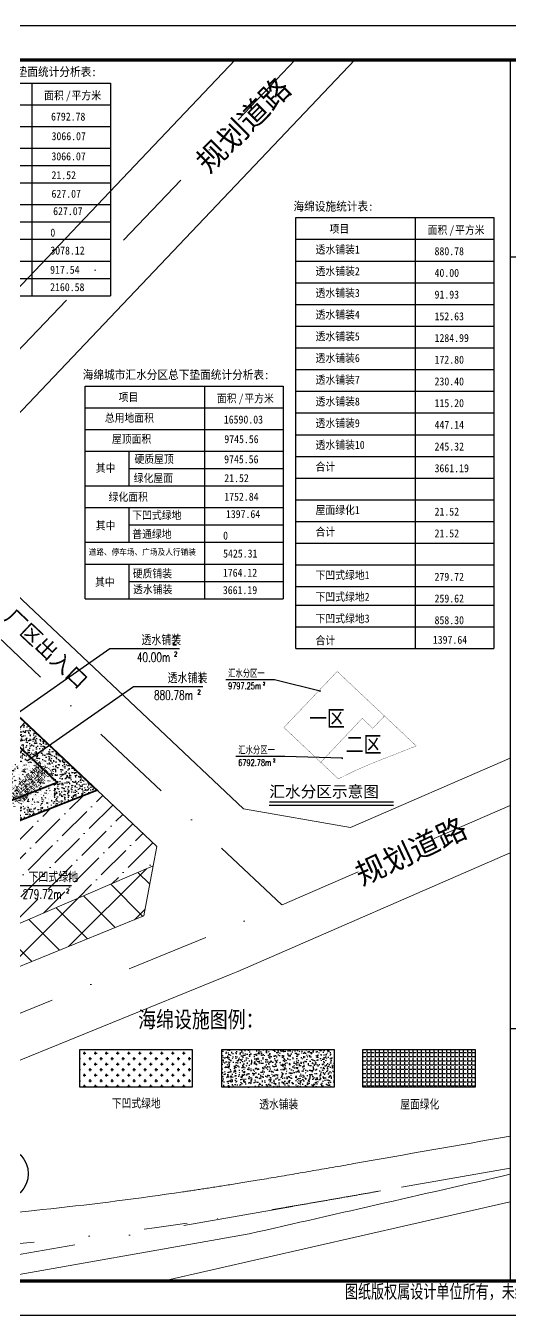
# Model space of a CAD drawing. Header units: millimetres. Extents: x 684779 to 686470, y 2544898 to 2545979.
# Drawn here: x 685450.1 to 685561.6, y 2545150.1 to 2545447.1 of the extents above; entities that cross this region are included whole.
import ezdxf

# ---------------------------------------------------------------- set-up
doc = ezdxf.new("R2010")
doc.units = ezdxf.units.MM
for name, pattern in [('DASHDOT', [25.4, 12.7, -6.35, 0, -6.35]), ('DASHED', [0.75, 0.5, -0.25]), ('DOTE', [2.42, 2, -0.2, 0.02, -0.2])]:
    doc.linetypes.add(name, pattern=pattern)
for name, color, linetype in [('--00海绵', 7, 'Continuous'), ('00用地界线', 1, 'Continuous'), ('14', 14, 'Continuous'), ('9', 9, 'Continuous'), ('DIM_LEAD', 3, 'Continuous'), ('DIM_SYMB', 3, 'Continuous'), ('PUB_DIM', 3, 'Continuous'), ('PUB_TEXT', 7, 'Continuous'), ('PUB_TITLE', 4, 'Continuous'), ('TWT_TEXT', 7, 'Continuous')]:
    doc.layers.add(name, color=color, linetype=linetype)
for name, color, linetype, lineweight in [('JT-道路中线', 7, 'DASHDOT', 5), ('JT-道路名称-BZ', 7, 'Continuous', 5), ('JT-道路红线', 7, 'Continuous', 5), ('YD-G1-TC', 90, 'Continuous', 5)]:
    doc.layers.add(name, color=color, linetype=linetype, lineweight=lineweight)
doc.layers.add('YD-E1-TC', color=141, linetype='Continuous', lineweight=5, true_color=0xb3ecff)
doc.styles.add('-宋体', font='', dxfattribs={"width": 0.8})
doc.styles.add('_TCH_DIM', font='SIMPLEX', dxfattribs={"bigfont": 'GBCBIG'})
doc.styles.add('HZTXT', font='romane.shx', dxfattribs={"width": 0.7, "bigfont": 'hztxt.shx'})
doc.styles.get("Standard").update_dxf_attribs({"font": ''})
doc.styles.add('天正', font='simplex8.shx', dxfattribs={"width": 0.8, "bigfont": 'hztxt.shx'})
doc.styles.add('宋体', font='')
doc.styles.add('黑体', font='')
doc.styles.get('-宋体').set_extended_font_data('SimSun')
doc.styles.get('Standard').set_extended_font_data('SimSun')
doc.styles.get('宋体').set_extended_font_data('SimSun')
doc.styles.get('黑体').set_extended_font_data('SimHei')

# ---------------------------------------------------------------- blocks, each defined once
blk = doc.blocks.new('图框')
at = {"layer": '14', "color": 14}
for p, q in [((97702, -27291), (97702, -111671)), ((97702, -27291), (97702, -111671)), ((121299, -40910), (97702, -40910)), ((97702, -94210), (121299, -94210))]:
    blk.add_line(p, q, dxfattribs=at)
at = {"layer": 'PUB_TITLE', "color": 14}
blk.add_lwpolyline([(-2490, -114031), (123660, -114031), (123660, -24931), (-2490, -24931)], close=True, dxfattribs=at)
at = {"layer": 'PUB_TITLE', "color": 14, "const_width": 236}
blk.add_lwpolyline([(3409, -111671), (121299, -111671), (121299, -27291), (3409, -27291)], close=True, dxfattribs=at)
at = {"layer": '14', "style": 'HZTXT', "width": 0.85}
blk.add_text('图纸版权属设计单位所有，未经许可，外人及外单位不得翻印复制作为其他工程之用。', height=1061.85, rotation=359.99972, dxfattribs=at).set_placement((86287, -112965))

msp = doc.modelspace()

# ---------------------------------------------------------------- hatches: boundary and pattern name
at = {"linetype": 'Continuous'}
h = msp.add_hatch(dxfattribs=at)
h.set_pattern_fill('AR-CONC', color=2, scale=1.2)
h.set_pattern_definition([(50, (0, 0), (2.186216028, -0.1912690265), [0.2286, -2.5146]), (355, (0, 0), (-0.4229139117, 2.2926797146), [0.18288, -2.01168]), (100.451, (0.1822, -0.016), (1.76331002, 2.1014002538), [0.19428, -2.13708]), (46.1842, (0, 0.6096), (3.2529484907, -0.5045079352), [0.3429, -3.7719]), (96.6356, (0.271, 0.5676), (2.8488508136, 2.9691066707), [0.29142, -3.20562]), (351.184, (0, 0.6096), (2.8488552698, 2.9691014143), [0.27432, -3.01752]), (21, (0.3048, 0.4572), (1.819378558, -1.2271862222), [0.2286, -2.5146]), (326, (0.3048, 0.4572), (0.7416243402, 2.2102555935), [0.18288, -2.01168]), (71.4514, (0.4564, 0.355), (2.5609978892, 0.9830742926), [0.19428, -2.13708]), (37.5, (0, 0), (0.037063239, 1.01466046648), [0, -1.987296, 0, -2.04216, 0, -2.0193]), (7.5, (0, 0), (0.80183595012, 1.2021668978), [0, -1.164336, 0, -1.941576, 0, -0.76962]), (327.5, (-0.6797, 0), (1.627087142, -0.0687449279), [0, -0.762, 0, -2.37744, 0, -3.15468]), (317.5, (-0.9845, 0), (1.7775501766, 0.3051178924), [0, -0.9906, 0, -1.578864, 0, -2.24028])])
h.paths.add_polyline_path([(685446.762, 2545283.378), (685449.884, 2545286.688), (685466.451, 2545271.064), (685448.139, 2545263.866), (685437.78, 2545273.855)])
h = msp.add_hatch(dxfattribs=at)
h.set_pattern_fill('CROSS', color=3, scale=0.8)
h.set_pattern_definition([(0, (138981.005, 493333.7241), (1.27, 1.27), [0.635, -1.905]), (90, (138981.3225, 493333.4066), (-1.27, 1.27), [0.635, -1.905])])
h.paths.add_polyline_path([(685462.468, 2545211.295), (685488.388, 2545211.295), (685488.388, 2545202.655), (685462.468, 2545202.655)])
h = msp.add_hatch(dxfattribs=at)
h.set_pattern_fill('AR-CONC', color=2, scale=1.2)
h.set_pattern_definition([(50, (126275.8088, 487242.6206), (2.186216028, -0.1912690265), [0.2286, -2.5146]), (355, (126275.8088, 487242.6206), (-0.4229139117, 2.2926797146), [0.18288, -2.01168]), (100.451, (126275.991, 487242.6047), (1.76331002, 2.1014002538), [0.19428, -2.13708]), (46.1842, (126275.8088, 487243.2302), (3.2529484907, -0.5045079352), [0.3429, -3.7719]), (96.6356, (126276.08, 487243.188), (2.8488508136, 2.9691066707), [0.29142, -3.20562]), (351.184, (126275.8088, 487243.2302), (2.84885527, 2.9691014143), [0.27432, -3.01752]), (21, (126276.1136, 487243.0778), (1.819378558, -1.2271862222), [0.2286, -2.5146]), (326, (126276.1136, 487243.0778), (0.7416243402, 2.2102555935), [0.18288, -2.01168]), (71.4514, (126276.2652, 487242.9755), (2.5609978892, 0.9830742926), [0.19428, -2.13708]), (37.5, (126275.8088, 487242.6206), (0.037063239, 1.01466046648), [0, -1.987296, 0, -2.04216, 0, -2.0193]), (7.5, (126275.8088, 487242.6206), (0.8018359501, 1.2021668978), [0, -1.164336, 0, -1.941576, 0, -0.76962]), (327.5, (126275.1291, 487242.6206), (1.627087142, -0.0687449279), [0, -0.762, 0, -2.37744, 0, -3.15468]), (317.5, (126274.8243, 487242.6206), (1.7775501766, 0.3051178924), [0, -0.9906, 0, -1.578864, 0, -2.24028])])
h.paths.add_polyline_path([(685495.148, 2545211.295), (685521.068, 2545211.295), (685521.068, 2545202.655), (685495.148, 2545202.655)])
at = {"layer": 'PUB_DIM', "linetype": 'Continuous'}
h = msp.add_hatch(dxfattribs=at)
h.set_pattern_fill('ANGLE', color=8, scale=0.27648)
h.set_pattern_definition([(0, (1.1794, -86.2918), (0, 0.9656064), [0.7022592, -0.2633472]), (90, (1.1794, -86.2918), (-0.9656064, 1e-16), [0.7022592, -0.2633472])])
h.paths.add_polyline_path([(685527.61, 2545211.295), (685553.53, 2545211.295), (685553.53, 2545202.655), (685527.61, 2545202.655)])
at = {"layer": 'YD-E1-TC'}
h = msp.add_hatch(dxfattribs=at)
h.set_pattern_fill('ANSI37', color=256, scale=2)
edge = h.paths.add_edge_path()
edge.add_line((685477.23, 2545242.095), (685479.384, 2545253.609))
edge.add_line((685479.384, 2545253.609), (685444.435, 2545238.559))
edge.add_line((685444.435, 2545238.559), (685287.94, 2545174.241))
edge.add_ellipse((685388.334, 2544161.955), major_axis=(-1017.253, 0), ratio=1, start_angle=273.801959, end_angle=275.663852, ccw=False)
edge.add_line((685320.882, 2545176.969), (685331.97, 2545181.525))
edge.add_ellipse((685365.439, 2545131.728), major_axis=(-60, 0), ratio=1, start_angle=292.17899, end_angle=303.90547, ccw=False)
edge.add_line((685342.789, 2545187.288), (685477.23, 2545242.095))
at = {"layer": 'YD-G1-TC'}
h = msp.add_hatch(dxfattribs=at)
h.set_pattern_fill('ANSI36', color=251, scale=2)
h.set_pattern_definition([(45, (0, 0), (1.6837980227, 6.1739260832), [7.9375, -1.5875, 0, -1.5875])])
h.paths.add_polyline_path([(685247.254, 2545183.537), (685247.254, 2545159.309), (685247.491, 2545159.342), (685248.083, 2545159.423), (685248.663, 2545159.502), (685249.243, 2545159.581), (685249.823, 2545159.659), (685250.403, 2545159.738), (685250.899, 2545159.805), (685251.395, 2545159.871), (685251.89, 2545159.938), (685252.386, 2545160.004), (685252.913, 2545160.075), (685253.44, 2545160.145), (685253.967, 2545160.215), (685254.495, 2545160.284), (685254.965, 2545160.347), (685256.108, 2545160.497), (685257.836, 2545160.722), (685259.33, 2545160.915), (685260.584, 2545161.075), (685261.793, 2545161.228), (685262.997, 2545161.379), (685264.236, 2545161.534), (685265.151, 2545161.647), (685265.68, 2545161.712), (685266.823, 2545161.851), (685268.155, 2545162.012), (685271.551, 2545162.414), (685274.886, 2545162.798), (685278.223, 2545163.171), (685281.561, 2545163.532), (685284.9, 2545163.882), (685288.24, 2545164.222), (685291.581, 2545164.55), (685294.923, 2545164.867), (685298.267, 2545165.172), (685301.611, 2545165.467), (685304.956, 2545165.75), (685308.303, 2545166.023), (685311.65, 2545166.284), (685314.996, 2545166.534), (685315.021, 2545166.536), (685315.046, 2545166.537), (685315.071, 2545166.539), (685315.096, 2545166.541), (685315.121, 2545166.543), (685315.146, 2545166.545), (685315.17, 2545166.547), (685315.195, 2545166.548), (685315.22, 2545166.55), (685315.245, 2545166.552), (685315.27, 2545166.554), (685315.295, 2545166.556), (685315.32, 2545166.557), (685315.345, 2545166.559), (685315.369, 2545166.561), (685315.394, 2545166.563), (685315.419, 2545166.565), (685315.444, 2545166.566), (685315.469, 2545166.568), (685315.494, 2545166.57), (685315.519, 2545166.572), (685315.544, 2545166.574), (685315.568, 2545166.575), (685315.593, 2545166.577), (685315.618, 2545166.579), (685315.643, 2545166.581), (685315.668, 2545166.583), (685315.693, 2545166.584), (685315.718, 2545166.586), (685315.743, 2545166.588), (685315.767, 2545166.59), (685315.792, 2545166.592), (685315.817, 2545166.593), (685315.842, 2545166.595), (685315.867, 2545166.597), (685315.892, 2545166.599), (685315.917, 2545166.601), (685315.942, 2545166.602), (685315.966, 2545166.604), (685315.991, 2545166.606), (685316.016, 2545166.608), (685316.041, 2545166.61), (685316.066, 2545166.611), (685316.091, 2545166.613), (685316.116, 2545166.615), (685316.141, 2545166.617), (685316.165, 2545166.619), (685316.19, 2545166.62), (685316.215, 2545166.622), (685316.24, 2545166.624), (685316.265, 2545166.626), (685316.29, 2545166.627), (685316.315, 2545166.629), (685316.34, 2545166.631), (685316.364, 2545166.633), (685316.389, 2545166.635), (685316.414, 2545166.636), (685316.439, 2545166.638), (685316.464, 2545166.64), (685316.489, 2545166.642), (685316.514, 2545166.643), (685316.539, 2545166.645), (685316.563, 2545166.647), (685316.588, 2545166.649), (685318.08, 2545168.566), (685318.264, 2545168.801), (685318.448, 2545169.035), (685318.634, 2545169.268), (685318.821, 2545169.5), (685319.009, 2545169.731), (685319.199, 2545169.962), (685319.389, 2545170.191), (685319.581, 2545170.419), (685319.774, 2545170.646), (685319.968, 2545170.873), (685320.163, 2545171.098), (685320.359, 2545171.323), (685320.556, 2545171.546), (685320.754, 2545171.769), (685320.954, 2545171.99), (685321.155, 2545172.211), (685321.356, 2545172.43), (685321.559, 2545172.649), (685321.763, 2545172.866), (685321.968, 2545173.083), (685322.174, 2545173.298), (685322.381, 2545173.512), (685322.589, 2545173.726), (685322.798, 2545173.938), (685323.008, 2545174.149), (685323.219, 2545174.36), (685323.432, 2545174.569), (685323.645, 2545174.777), (685323.86, 2545174.984), (685324.075, 2545175.19), (685324.291, 2545175.395), (685324.509, 2545175.599), (685324.727, 2545175.802), (685324.947, 2545176.004), (685325.167, 2545176.204), (685325.389, 2545176.404), (685325.611, 2545176.602), (685325.834, 2545176.799), (685326.059, 2545176.996), (685326.284, 2545177.191), (685326.511, 2545177.385), (685326.738, 2545177.578), (685326.966, 2545177.769), (685327.195, 2545177.96), (685327.425, 2545178.149), (685327.657, 2545178.337), (685327.889, 2545178.525), (685328.121, 2545178.711), (685328.355, 2545178.895), (685328.59, 2545179.079), (685328.826, 2545179.261), (685329.062, 2545179.443), (685329.3, 2545179.623), (685329.538, 2545179.802), (685329.778, 2545179.98), (685330.018, 2545180.156), (685330.259, 2545180.332), (685330.501, 2545180.506), (685330.743, 2545180.679), (685330.987, 2545180.85), (685331.231, 2545181.021), (685331.477, 2545181.19), (685331.723, 2545181.358), (685331.97, 2545181.525), (685320.882, 2545176.969), (685317.584, 2545176.744), (685314.287, 2545176.509), (685310.991, 2545176.263), (685307.695, 2545176.006), (685304.4, 2545175.739), (685301.106, 2545175.461), (685297.813, 2545175.172), (685294.521, 2545174.872), (685291.23, 2545174.562), (685287.94, 2545174.241), (685444.435, 2545238.559), (685479.384, 2545253.609), (685480.217, 2545258.059), (685466.457, 2545271.058), (685397.746, 2545244.043), (685373.841, 2545233.744), (685356.666, 2545225.205), (685354.394, 2545224.112), (685349.976, 2545222.001), (685345.588, 2545219.927), (685341.282, 2545217.927), (685337.112, 2545216.038), (685333.11, 2545214.281), (685329.219, 2545212.632), (685325.365, 2545211.051), (685321.47, 2545209.502), (685317.461, 2545207.946), (685313.261, 2545206.347), (685308.795, 2545204.665), (685277.018, 2545192.757), (685272.07, 2545190.905), (685267.629, 2545189.244), (685263.847, 2545187.833), (685260.883, 2545186.733)])

# ---------------------------------------------------------------- linework, layer by layer
at = {"layer": '--00海绵', "ltscale": 0.0001}
for p, q in [((685423.936, 2545433.94), (685469.522, 2545433.94)), ((685469.522, 2545433.94), (685469.522, 2545384.94)), ((685423.936, 2545428.94), (685469.522, 2545428.94)), ((685423.936, 2545423.94), (685469.522, 2545423.94)), ((685423.936, 2545418.94), (685469.522, 2545418.94)), ((685434.07, 2545414.94), (685469.522, 2545414.94)), ((685423.936, 2545410.94), (685469.522, 2545410.94)), ((685423.936, 2545405.94), (685469.522, 2545405.94)), ((685512.214, 2545402.941), (685557.8, 2545402.941)), ((685512.214, 2545303.656), (685512.214, 2545402.941)), ((685557.8, 2545402.941), (685557.8, 2545303.656)), ((685434.07, 2545401.94), (685469.522, 2545401.94)), ((685423.936, 2545397.94), (685469.522, 2545397.94)), ((685512.214, 2545397.941), (685557.8, 2545397.941)), ((685423.936, 2545392.94), (685469.522, 2545392.94)), ((685512.214, 2545392.941), (685557.8, 2545392.941)), ((685434.07, 2545388.94), (685469.522, 2545388.94)), ((685512.214, 2545387.941), (685557.8, 2545387.941)), ((685423.936, 2545384.94), (685469.522, 2545384.94)), ((685512.214, 2545382.941), (685557.8, 2545382.941)), ((685512.214, 2545377.941), (685557.8, 2545377.941)), ((685512.214, 2545372.941), (685557.8, 2545372.941)), ((685512.214, 2545367.941), (685557.8, 2545367.941)), ((685463.702, 2545364.156), (685509.289, 2545364.156)), ((685463.702, 2545315.156), (685463.702, 2545364.156)), ((685509.289, 2545364.156), (685509.289, 2545315.156)), ((685512.214, 2545362.941), (685557.8, 2545362.941)), ((685463.702, 2545359.156), (685509.289, 2545359.156)), ((685512.214, 2545357.941), (685557.8, 2545357.941)), ((685463.702, 2545354.156), (685509.289, 2545354.156)), ((685512.214, 2545352.941), (685557.8, 2545352.941)), ((685463.702, 2545349.156), (685509.289, 2545349.156)), ((685512.214, 2545347.941), (685557.8, 2545347.941)), ((685473.837, 2545345.156), (685509.289, 2545345.156)), ((685463.702, 2545341.156), (685509.289, 2545341.156)), ((685512.214, 2545342.941), (685557.8, 2545342.941)), ((685512.214, 2545337.941), (685557.8, 2545337.941)), ((685463.702, 2545336.156), (685509.289, 2545336.156)), ((685473.837, 2545332.156), (685509.289, 2545332.156)), ((685512.214, 2545332.941), (685557.8, 2545332.941)), ((685463.702, 2545328.156), (685509.289, 2545328.156)), ((685512.214, 2545327.941), (685557.8, 2545327.941)), ((685463.702, 2545323.156), (685509.289, 2545323.156)), ((685512.214, 2545322.941), (685557.8, 2545322.941)), ((685473.837, 2545319.156), (685509.289, 2545319.156)), ((685512.214, 2545317.941), (685557.8, 2545317.941)), ((685463.702, 2545315.156), (685509.289, 2545315.156)), ((685512.214, 2545313.656), (685557.8, 2545313.656)), ((685512.214, 2545308.656), (685557.8, 2545308.656)), ((685512.214, 2545303.656), (685557.8, 2545303.656))]:
    msp.add_line(p, q, dxfattribs=at)
for points in [[(685451.415, 2545433.94), (685451.415, 2545384.94)], [(685539.693, 2545402.941), (685539.693, 2545303.656)], [(685491.181, 2545364.156), (685491.181, 2545315.156)]]:
    msp.add_lwpolyline(points, dxfattribs=at)
at = {"layer": '--00海绵', "linetype": 'Continuous'}
for points in [[(685473.837, 2545341.156), (685473.837, 2545349.156)], [(685473.837, 2545328.156), (685473.837, 2545336.156)], [(685473.837, 2545315.156), (685473.837, 2545323.156)]]:
    msp.add_lwpolyline(points, dxfattribs=at)
at = {"color": 1, "linetype": 'DOTE', "ltscale": 3, "const_width": 0.4}
msp.add_lwpolyline([(685466.457, 2545271.058), (685345.141, 2545385.477), (685263.246, 2545299.329), (685266.814, 2545296.149), (685346.858, 2545220.528), (685349.976, 2545222.002), (685354.394, 2545224.113), (685356.666, 2545225.206), (685373.841, 2545233.744), (685397.746, 2545244.044)], close=True, dxfattribs=at)
msp.add_lwpolyline([(685446.762, 2545283.378), (685449.884, 2545286.688), (685466.451, 2545271.064), (685448.139, 2545263.866), (685437.78, 2545273.855)], close=True)
at = {"layer": '00用地界线', "color": 6, "linetype": 'DASHED', "ltscale": 5, "const_width": 0.4}
msp.add_lwpolyline([(685457.293, 2545272.828), (685345.333, 2545378.422), (685270.421, 2545299.62), (685347.809, 2545226.508), (685347.83, 2545226.518), (685352.232, 2545228.622), (685354.469, 2545229.698), (685371.737, 2545238.282), (685395.842, 2545248.668)], close=True, dxfattribs=at)
at = {"layer": '9', "ltscale": 2.5}
msp.add_lwpolyline([(685369.15, 2545298.227), (685319.887, 2545246.009), (685346.858, 2545220.528), (685373.861, 2545233.754), (685397.746, 2545244.044), (685466.457, 2545271.058), (685417.675, 2545317.104), (685412.853, 2545311.992), (685399.743, 2545298.097), (685383.491, 2545313.429), (685369.15, 2545298.227)], dxfattribs=at)
at = {"layer": 'DIM_LEAD'}
for p, q in [((685445.072, 2545286.622), (685469.44, 2545303.693)), ((685445.072, 2545286.622), (685469.44, 2545303.693)), ((685469.44, 2545303.693), (685485.445, 2545303.693)), ((685507.32, 2545296.484), (685496.104, 2545296.484)), ((685517.788, 2545293.895), (685507.32, 2545296.484)), ((685450.448, 2545277.872), (685474.816, 2545294.943)), ((685450.448, 2545277.872), (685474.816, 2545294.943)), ((685474.816, 2545294.943), (685490.82, 2545294.943)), ((685509.65, 2545278.807), (685498.433, 2545278.807)), ((685522.904, 2545278.4), (685509.65, 2545278.807)), ((685445.69, 2545249.112), (685460.563, 2545249.112))]:
    msp.add_line(p, q, dxfattribs=at)
at = {"layer": 'DIM_LEAD', "ltscale": 2.5, "const_width": 0.06}
msp.add_lwpolyline([(685517.954, 2545277.488), (685509.993, 2545285.009), (685509.458, 2545285.486), (685521.742, 2545298.408), (685532.623, 2545288.152), (685529.933, 2545285.301), (685527.495, 2545287.601)], close=True, dxfattribs=at)
at = {"layer": 'DIM_LEAD', "const_width": 0.2}
for points in [[(685517.885, 2545293.871, 1), (685517.691, 2545293.919, 1)], [(685450.366, 2545277.815, 1), (685450.53, 2545277.93, 1)], [(685450.366, 2545277.815, 1), (685450.53, 2545277.93, 1)], [(685523.004, 2545278.397, 1), (685522.804, 2545278.403, 1)]]:
    msp.add_lwpolyline(points, format="xyb", close=True, dxfattribs=at)
at = {"layer": 'DIM_LEAD', "ltscale": 2.5, "const_width": 0.06}
msp.add_lwpolyline([(685525.344, 2545285.321), (685517.954, 2545277.488), (685522, 2545273.666), (685526.051, 2545275.65), (685529.633, 2545277.193), (685539.94, 2545281.245), (685532.623, 2545288.152), (685531.899, 2545287.385), (685529.933, 2545285.301), (685527.495, 2545287.601), (685525.344, 2545285.321)], dxfattribs=at)
at = {"layer": 'DIM_SYMB', "linetype": 'Continuous', "const_width": 0.35}
msp.add_lwpolyline([(685506.113, 2545268.335), (685534.704, 2545268.335)], dxfattribs=at)
at = {"layer": 'DIM_SYMB', "linetype": 'Continuous'}
msp.add_lwpolyline([(685506.113, 2545267.635), (685534.704, 2545267.635)], dxfattribs=at)
at = {"layer": 'DIM_SYMB'}
msp.add_circle((685444.641, 2545182.712), 6, dxfattribs=at)
at = {"layer": 'JT-道路中线', "color": 1, "ltscale": 1.5}
msp.add_line((685512.033, 2545439.26), (685413.113, 2545335.21), dxfattribs=at)
at = {"layer": 'JT-道路中线', "color": 1, "ltscale": 1.5, "flags": 128}
msp.add_lwpolyline([(685508.979, 2545244.643), (685302.976, 2545439.26)], dxfattribs=at)
msp.add_lwpolyline([(685561.564, 2545267.52), (685494.857, 2545238.5, -0.0058133), (685493.571, 2545237.958), (685346.564, 2545178.028, 0.131401), (685325.973, 2545162.427), (685322.524, 2545157.992)], format="xyb", dxfattribs=at)
at = {"layer": 'JT-道路中线', "color": 1, "ltscale": 2, "flags": 128}
msp.add_lwpolyline([(685561.564, 2545184.02), (685420.197, 2545159.105)], dxfattribs=at)
for points in [[(685531.747, 2545178.765), (685531.255, 2545178.678, -0.0000632), (685527.512, 2545178.019, -0.0001632), (685523.77, 2545177.362, -0.0002632), (685520.026, 2545176.707, -0.0003632), (685516.282, 2545176.058, -0.0004632), (685512.537, 2545175.414, -0.0005632), (685508.791, 2545174.778, -0.0006632), (685505.043, 2545174.152, -0.0007632), (685501.293, 2545173.536, -0.0008632), (685497.541, 2545172.932, -0.0009632), (685493.787, 2545172.342, -0.0010632), (685490.031, 2545171.768, -0.0006981), (685487.737, 2545171.425, -0.000158), (685487.237, 2545171.351)], [(685426.693, 2545164.776, 0.0190382), (685487.237, 2545171.351)]]:
    msp.add_lwpolyline(points, format="xyb", dxfattribs=at)
at = {"layer": 'JT-道路红线', "ltscale": 50}
for points in [[(685498.235, 2545439.26), (685423.103, 2545360.232)], [(685437.614, 2545346.469), (685525.831, 2545439.26)]]:
    msp.add_lwpolyline(points, dxfattribs=at)
at = {"layer": 'JT-道路红线'}
for points in [[(685561.564, 2545191.378, -0.0000122), (685525.553, 2545185.036, -0.0001088), (685523.087, 2545184.603, -0.0001523), (685520.622, 2545184.171, -0.0001959), (685518.158, 2545183.741, -0.0002394), (685515.695, 2545183.314, -0.0002829), (685513.233, 2545182.889, -0.0003264), (685510.771, 2545182.468, -0.0003699), (685508.31, 2545182.05, -0.0003917), (685505.973, 2545181.657, -0.0003917), (685503.841, 2545181.301, -0.0003917), (685501.867, 2545180.976, -0.0003917), (685500.022, 2545180.674, -0.0003917), (685498.283, 2545180.393, -0.0003917), (685496.633, 2545180.129, -0.0003917), (685495.06, 2545179.88, -0.0003917), (685493.554, 2545179.643, -0.0003917), (685492.108, 2545179.419, -0.0003917), (685490.714, 2545179.204, -0.0003917), (685489.367, 2545179, -0.0003917), (685488.064, 2545178.803, -0.0003917), (685486.799, 2545178.615, -0.0001959), (685486.18, 2545178.524, -0.0193133), (685425.315, 2545171.947, -0.000217)], [(685561.564, 2545256.615), (685498.846, 2545229.33, -0.0058133), (685497.346, 2545228.698), (685350.339, 2545168.768, 0.1173829), (685335.27, 2545157.992)]]:
    msp.add_lwpolyline(points, format="xyb", dxfattribs=at)
for points in [[(685561.564, 2545278.425), (685524.8, 2545262.432), (685500.142, 2545266.749), (685438.186, 2545325.28)], [(685501.439, 2545168.853), (685503.392, 2545169.299), (685505.344, 2545169.744), (685507.296, 2545170.19), (685509.248, 2545170.636), (685511.201, 2545171.081), (685513.153, 2545171.527), (685515.105, 2545171.972), (685517.058, 2545172.418), (685519.01, 2545172.864), (685520.962, 2545173.309), (685522.914, 2545173.755), (685524.867, 2545174.201), (685526.819, 2545174.646), (685528.771, 2545175.092), (685530.724, 2545175.537), (685532.676, 2545175.983), (685534.628, 2545176.429), (685536.58, 2545176.874), (685538.533, 2545177.32), (685540.485, 2545177.766), (685542.437, 2545178.211), (685544.39, 2545178.657), (685546.342, 2545179.102), (685548.294, 2545179.548), (685550.246, 2545179.994), (685552.199, 2545180.439), (685554.151, 2545180.885), (685556.103, 2545181.331), (685558.056, 2545181.776), (685560.008, 2545182.222), (685561.564, 2545182.577)], [(685561.564, 2545176.204), (685481.53, 2545157.992)], [(685501.457, 2545168.857), (685439.81, 2545157.992)]]:
    msp.add_lwpolyline(points, dxfattribs=at)
at = {"layer": 'PUB_TITLE', "color": 4}
for points in [[(685462.468, 2545211.295), (685488.388, 2545211.295), (685488.388, 2545202.655), (685462.468, 2545202.655)], [(685495.148, 2545211.295), (685521.068, 2545211.295), (685521.068, 2545202.655), (685495.148, 2545202.655)], [(685527.61, 2545211.295), (685553.53, 2545211.295), (685553.53, 2545202.655), (685527.61, 2545202.655)]]:
    msp.add_lwpolyline(points, close=True, dxfattribs=at)
at = {"layer": 'YD-E1-TC'}
msp.add_lwpolyline([(685477.23, 2545242.095), (685479.384, 2545253.609), (685444.435, 2545238.559), (685287.94, 2545174.241, -0.0081242), (685320.882, 2545176.969), (685331.97, 2545181.525, -0.0512111), (685342.789, 2545187.288)], format="xyb", close=True, dxfattribs=at)
at = {"layer": 'YD-G1-TC'}
msp.add_lwpolyline([(685397.746, 2545244.043), (685466.457, 2545271.058), (685480.217, 2545258.059), (685479.384, 2545253.609), (685444.435, 2545238.559)], dxfattribs=at)

# ---------------------------------------------------------------- block references
at = {"xscale": 0.003333333, "yscale": 0.003333333, "zscale": 0.003333333}
msp.add_blockref('图框', (685235.89, 2545530.23), dxfattribs=at)

# ---------------------------------------------------------------- texts
at = {"layer": '--00海绵', "linetype": 'Continuous', "style": '黑体', "width": 0.9}
for s, height, p in [('海绵城市汇水分区二下垫面统计分析表:', 2, (685423.404, 2545435.536, -11.499)), ('面积', 1.8432, (685454.276, 2545430.161, -11.499)), ('/', 1.843, (685459.288, 2545430.161, -11.499)), ('平方米', 1.8432, (685460.603, 2545430.161, -11.499)), ('6792.78', 1.8432, (685455.875, 2545425.293, -11.674)), ('3066.07', 1.8432, (685455.988, 2545420.781, -11.674)), ('3066.07', 1.8432, (685455.959, 2545416.142, -9.374)), ('21.52', 1.8432, (685455.979, 2545411.798, -9.374)), ('627.07', 1.8432, (685455.976, 2545407.52, -11.674)), ('海绵设施统计表:', 2, (685511.682, 2545404.537, -11.499)), ('627.07', 1.8432, (685456.358, 2545403.52, -11.674)), ('0', 1.843, (685455.717, 2545398.57, -9.374)), ('项目', 1.8432, (685519.96, 2545399.452, -11.499)), ('面积', 1.8432, (685542.554, 2545399.162, -11.499)), ('/', 1.843, (685547.566, 2545399.162, -11.499)), ('平方米', 1.8432, (685548.881, 2545399.162, -11.499)), ('透水铺装1', 1.8432, (685516.76, 2545394.675, -11.674)), ('3078.12', 1.8432, (685455.709, 2545394.435, -9.374)), ('880.78', 1.8432, (685544.153, 2545394.294, -11.674)), ('917.54', 1.8432, (685455.658, 2545390.013, -9.374)), ('透水铺装2', 1.8432, (685516.76, 2545389.675, -11.674)), ('40.00', 1.8432, (685544.153, 2545389.294, -11.674)), ('2160.58', 1.8432, (685455.658, 2545386.013, -9.374)), ('透水铺装3', 1.8432, (685516.76, 2545384.675, -11.674)), ('91.93', 1.8432, (685544.153, 2545384.294, -11.674)), ('透水铺装4', 1.8432, (685516.76, 2545379.675, -11.674)), ('152.63', 1.8432, (685544.153, 2545379.294, -11.674)), ('透水铺装5', 1.8432, (685516.76, 2545374.675, -11.674)), ('1284.99', 1.8432, (685544.153, 2545374.294, -11.674)), ('透水铺装6', 1.8432, (685516.76, 2545369.675, -11.674)), ('172.80', 1.8432, (685544.153, 2545369.294, -11.674)), ('海绵城市汇水分区总下垫面统计分析表:', 2, (685463.17, 2545365.751, -11.499)), ('透水铺装7', 1.8432, (685516.76, 2545364.675, -11.674)), ('230.40', 1.8432, (685544.153, 2545364.294, -11.674)), ('项目', 1.8432, (685471.448, 2545360.666, -11.499)), ('面积', 1.8432, (685494.042, 2545360.377, -11.499)), ('/', 1.843, (685499.054, 2545360.377, -11.499)), ('平方米', 1.8432, (685500.369, 2545360.377, -11.499)), ('透水铺装8', 1.8432, (685516.76, 2545359.675, -11.674)), ('115.20', 1.8432, (685544.153, 2545359.294, -11.674)), ('总用地面积', 1.8432, (685468.249, 2545355.89, -11.674)), ('16590.03', 1.8432, (685495.641, 2545355.509, -11.674)), ('透水铺装9', 1.8432, (685516.76, 2545354.675, -11.674)), ('447.14', 1.8432, (685544.153, 2545354.294, -11.674)), ('屋顶面积', 1.8432, (685469.879, 2545351.038, -11.674)), ('9745.56', 1.8432, (685495.754, 2545350.996, -11.674)), ('透水铺装10', 1.8432, (685516.76, 2545349.675, -11.674)), ('245.32', 1.8432, (685544.153, 2545349.294, -11.674)), ('其中', 1.8432, (685466.163, 2545344.348, -11.674)), ('硬质屋顶', 1.8432, (685475.068, 2545346.413, -9.374)), ('9745.56', 1.8432, (685495.725, 2545346.358, -9.374)), ('合计', 1.8432, (685516.76, 2545344.64, -11.674)), ('绿化屋面', 1.8432, (685474.904, 2545342.021, -9.374)), ('21.52', 1.8432, (685495.745, 2545342.014, -9.374)), ('3661.19', 1.8432, (685544.153, 2545344.294, -11.674)), ('绿化面积', 1.8432, (685469.125, 2545337.692, -11.674)), ('1752.84', 1.8432, (685495.742, 2545337.736, -11.674)), ('下凹式绿地', 1.8432, (685474.572, 2545333.485, -9.374)), ('1397.64', 1.8432, (685496.124, 2545333.736, -11.674)), ('屋面绿化1', 1.8432, (685516.76, 2545334.675, -11.674)), ('21.52', 1.8432, (685544.153, 2545334.294, -11.674)), ('其中', 1.8432, (685466.166, 2545331.081, -11.674)), ('合计', 1.8432, (685516.76, 2545329.64, -11.674)), ('普通绿地', 1.8432, (685474.572, 2545329.131, -9.374)), ('0', 1.843, (685495.483, 2545328.786, -9.374)), ('21.52', 1.8432, (685544.153, 2545329.294, -11.674)), ('道路、停车场、广场及人行铺装', 1.4, (685464.512, 2545325.227, -5.924)), ('5425.31', 1.8432, (685495.475, 2545324.651, -9.374)), ('其中', 1.8432, (685465.996, 2545318.087, -11.674)), ('硬质铺装', 1.8432, (685474.676, 2545320.045, -9.374)), ('1764.12', 1.8432, (685495.424, 2545320.228, -9.374)), ('下凹式绿地1', 1.8432, (685516.76, 2545319.675, -11.674)), ('279.72', 1.8432, (685544.153, 2545319.294, -11.674)), ('透水铺装', 1.8432, (685474.748, 2545316.384, -9.374)), ('3661.19', 1.8432, (685495.424, 2545316.228, -9.374)), ('下凹式绿地2', 1.8432, (685516.76, 2545314.675, -11.674)), ('259.62', 1.8432, (685544.153, 2545314.294, -11.674)), ('下凹式绿地3', 1.8432, (685516.76, 2545309.675, -11.674)), ('858.30', 1.8432, (685544.153, 2545309.294, -11.674)), ('合计', 1.8432, (685516.76, 2545304.64, -11.674)), ('1397.64', 1.8432, (685543.755, 2545304.787, -11.674))]:
    msp.add_text(s, height=height, dxfattribs=at).set_placement(p)
at = {"style": '-宋体', "width": 0.8}
for s, p in [('下凹式绿地', (685469.888, 2545197.951)), ('透水铺装', (685503.805, 2545197.726)), ('屋面绿化', (685536.267, 2545197.726))]:
    msp.add_text(s, height=2, dxfattribs=at).set_placement(p)
at = {"layer": 'JT-道路名称-BZ', "linetype": 'Continuous'}
for rotation, p in [(45, (685492.22, 2545412.923)), (25, (685527.411, 2545248.992))]:
    msp.add_text('规划道路', height=5, rotation=rotation, dxfattribs=at).set_placement(p)
at = {"layer": 'PUB_TEXT'}
msp.add_text('厂区出入口', height=3.5, rotation=316.67571, dxfattribs=at).set_placement((685444.951, 2545310.556))
at = {"layer": 'PUB_TEXT', "style": '_TCH_DIM'}
for s, height, p in [('透水铺装', 2.4113, (685476.673, 2545304.443)), ('汇水分区一', 1.6879, (685496.629, 2545297.009)), ('透水铺装', 2.4113, (685482.692, 2545295.693)), ('汇水分区一', 1.6879, (685498.958, 2545279.332)), ('下凹式绿地', 2.4113, (685450.679, 2545249.862))]:
    msp.add_text(s, height=height, dxfattribs=at).set_placement(p)
at = {"layer": 'PUB_TEXT', "style": '_TCH_DIM', "width": 0.705882}
for s, height, p in [('2', 2.125, (685483.695, 2545304.443)), ('40.00m', 2.125, (685475.623, 2545300.631)), ('2', 1.062, (685484.195, 2545301.881)), ('1', 2.125, (685489.713, 2545295.693)), ('9797.25m', 1.4875, (685496.629, 2545294.34)), ('2', 0.744, (685504.629, 2545295.215)), ('880.78m', 2.125, (685479.57, 2545291.881)), ('2', 1.062, (685489.57, 2545293.131)), ('6792.78m', 1.4875, (685498.958, 2545276.663)), ('2', 0.744, (685506.958, 2545277.538)), ('1', 2.125, (685459.455, 2545249.862)), ('279.72m', 2.125, (685449.313, 2545246.05)), ('2', 1.062, (685459.313, 2545247.3))]:
    msp.add_text(s, height=height, dxfattribs=at).set_placement(p)
at = {"layer": 'PUB_TEXT', "linetype": 'Continuous', "style": '天正', "width": 0.8}
for s, rotation, p in [('非机动车停放区', 45.39884, (685445.584, 2545267.001)), ('（植草砖铺地）', 45.33636, (685447.95, 2545266.69))]:
    msp.add_text(s, height=1.75, rotation=rotation, dxfattribs=at).set_placement(p)
at = {"layer": 'PUB_TEXT', "linetype": 'Continuous', "style": '宋体'}
msp.add_text('汇水分区示意图', height=2.6435, dxfattribs=at).set_placement((685506.113, 2545269.419))
at = {"layer": 'TWT_TEXT', "style": '-宋体', "width": 0.8}
for s, p in [('一区', (685515.294, 2545285.716)), ('二区', (685523.698, 2545279.716)), ('海绵设施图例：', (685475.922, 2545216.351, 0))]:
    msp.add_text(s, height=3.7764, dxfattribs=at).set_placement(p)

doc.saveas('drawing.dxf')
